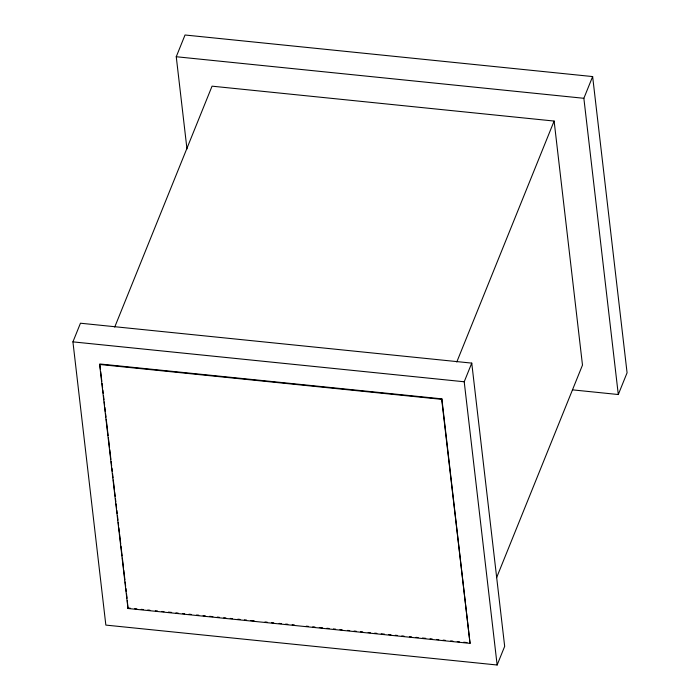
<?xml version="1.0" encoding="UTF-8"?>
<svg xmlns="http://www.w3.org/2000/svg" width="700" height="700" viewBox="0 0 700 700"><rect width="100%" height="100%" fill="white"/><g stroke="black" fill="none" stroke-linecap="round" stroke-linejoin="round"><path stroke-width="1.05" d="M186.97 148.96L176.251 56.735L185.028 35L592.637 76.571L627.077 372.794L618.293 394.529L572.644 389.874M72.922 341.863L80.456 323.216L471.756 363.116L504.674 646.354L497.14 665L105.849 625.091L72.922 341.863L464.214 381.771L471.756 363.116M99.619 364.464L99.811 363.974L441.884 398.86L470.05 643.379L127.986 608.492L99.619 364.464L441.691 399.35L441.884 398.86M114.712 327.101L212.056 86.17L554.12 121.056L582.488 365.085L496.597 577.675M127.986 608.492L127.295 600.416M456.785 361.988L554.12 121.056M618.293 394.529L583.861 98.297L592.637 76.571M176.251 56.735L583.861 98.297M128.179 608.003L130.349 608.23M134.697 608.668L136.867 608.886M141.216 609.332L143.386 609.551M147.726 609.997L149.896 610.216M155.33 610.776L157.5 610.995M161.849 611.441L164.019 611.66M168.359 612.106L171.623 612.43M175.963 612.876L178.133 613.095M182.481 613.541L184.651 613.76M188.991 614.206L191.161 614.425M196.595 614.985L198.765 615.204M203.114 615.65L205.284 615.869M209.624 616.306L212.888 616.639M217.227 617.085L219.398 617.304M223.746 617.75L225.916 617.969M230.256 618.415L232.435 618.634M237.86 619.194L240.03 619.413M244.379 619.85L246.549 620.077M250.889 620.515L254.152 620.847M265.011 621.959L267.181 622.178M271.521 622.624L273.7 622.843M279.125 623.394L281.295 623.621M285.644 624.059L287.814 624.286M292.154 624.724L294.332 624.951M306.276 626.168L308.446 626.386M312.786 626.832L314.965 627.051M319.305 627.497L322.56 627.83M326.909 628.267L329.079 628.495M333.419 628.933L335.598 629.16M339.938 629.597L342.108 629.825M347.541 630.376L349.711 630.595M354.051 631.041L356.23 631.26M360.57 631.706L362.74 631.925M368.174 632.476L370.344 632.704M374.692 633.141L376.863 633.369M381.203 633.806L384.457 634.139M388.806 634.585L390.976 634.804M395.325 635.25L397.495 635.469M401.835 635.915L404.005 636.134M409.439 636.685L411.609 636.913M415.957 637.35L418.127 637.577M422.467 638.015L425.731 638.347M430.071 638.794L432.241 639.012M436.59 639.459L438.76 639.678M443.1 640.124L445.27 640.343M450.704 640.894L452.874 641.121M457.222 641.559L459.392 641.778M463.733 642.224L466.996 642.556M464.214 381.771L497.14 665M441.691 399.35L470.05 643.379M99.942 365.059L100.441 369.399M100.695 371.569L101.832 381.325M102.086 383.495L102.585 387.835M102.839 390.005L103.215 393.26M103.469 395.43L103.976 399.77M104.23 401.94L104.606 405.186M104.86 407.356L105.359 411.696M105.612 413.866L105.989 417.121M106.243 419.291L108.132 435.558M108.386 437.727L109.524 447.484M109.777 449.654L110.906 459.419M111.16 461.589L111.668 465.929M111.921 468.099L112.297 471.345M112.551 473.515L113.05 477.855M113.304 480.025L114.441 489.79M114.695 491.951L115.194 496.291M115.447 498.461L115.824 501.716M116.078 503.886L116.585 508.226M116.839 510.396L117.215 513.642M117.469 515.812L117.968 520.153M118.221 522.322L118.597 525.577M118.851 527.747L119.359 532.087M119.604 534.258L120.741 544.014M120.995 546.184L122.133 555.949M122.378 558.11L123.515 567.875M123.769 570.045L124.906 579.801M125.151 581.971L125.659 586.311M125.913 588.481L126.289 591.736M126.543 593.906L127.05 598.246"/></g></svg>
